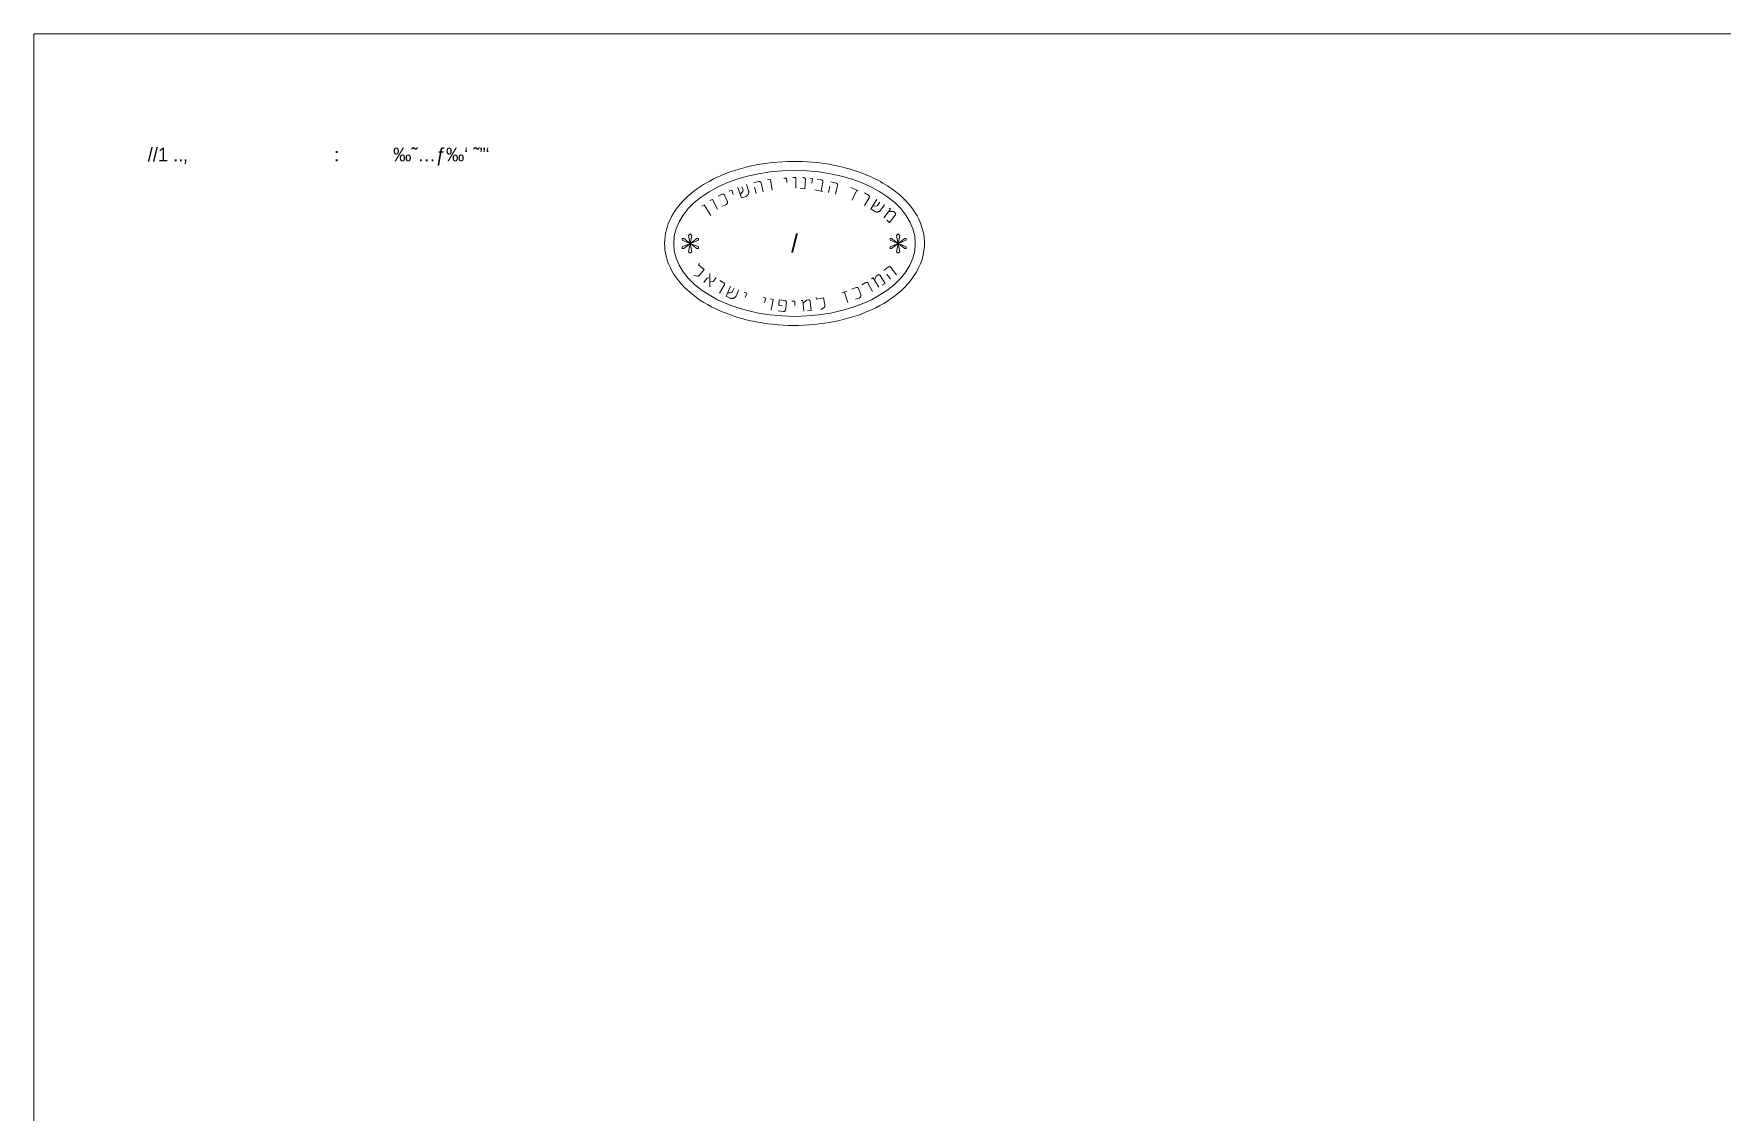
# Model space of a CAD drawing. Header units: metres. Extents: x 182014 to 183813, y 669929 to 671712.
# Drawn here: x 182014 to 182940, y 671120 to 671712 of the extents above; entities that cross this region are included whole.
import ezdxf
from ezdxf.enums import TextEntityAlignment as Align

# ---------------------------------------------------------------- set-up
doc = ezdxf.new("R2010")
doc.units = ezdxf.units.M
doc.layers.add('C1641', color=72, linetype='Continuous', lineweight=0)
doc.layers.add('C1642', color=255, linetype='Continuous', lineweight=0)
doc.styles.add('HEBTXT', font='HEBTXT')

# ---------------------------------------------------------------- blocks, each defined once
blk = doc.blocks.new('TAZAR_RISH-MAX')
blk.add_lwpolyline([(0, 0), (0, 600), (700, 600), (700, 0)], close=True)
blk = doc.blocks.new('C1642')
for p, q in [((156.3247066957106, -33.10702253958186), (156.3228356433877, -33.1076608703146)), ((156.7766448544904, -34.43172758415928), (156.3247066957106, -33.10702253958186)), ((157.8757431883847, -32.69512097901568), (157.8738194908521, -32.6955767099914)), ((159.0434275906781, -32.41849227675001), (157.8757431883847, -32.69512097901568)), ((159.0746624821756, -32.41312427867102), (159.0434275906781, -32.41849227675001)), ((159.1044294071161, -32.41013570910035), (159.0746624821756, -32.41312427867102)), ((159.136575760565, -32.40861510608654), (159.1044294071161, -32.41013570910035)), ((159.1672541474571, -32.40947393158108), (159.136575760565, -32.40861510608654)), ((159.1988439963006, -32.41418015214084), (159.1672541474571, -32.40947393158108)), ((159.230433845144, -32.41888637270063), (159.1988439963006, -32.41418015214084)), ((159.2590877608738, -32.42835145027706), (159.230433845144, -32.41888637270063)), ((159.2901211051118, -32.43928449441035), (159.2590877608738, -32.42835145027706)), ((159.3177627852604, -32.45305269802773), (159.2901211051118, -32.43928449441035)), ((159.345404465409, -32.4668209016451), (159.3177627852604, -32.45305269802773)), ((159.3701102124438, -32.48534796227916), (159.345404465409, -32.4668209016451)), ((159.3952716904543, -32.5057987204458), (159.3701102124438, -32.48534796227916)), ((159.4185094709322, -32.52670520958819), (159.3952716904543, -32.5057987204458)), ((159.4402792848532, -32.5499911272389), (159.4185094709322, -32.52670520958819)), ((159.4601254012416, -32.57373277586533), (159.4402792848532, -32.5499911272389)), ((159.4765798535406, -32.60030958397584), (159.4601254012416, -32.57373277586533)), ((159.4911106083069, -32.62734212306204), (159.4765798535406, -32.60030958397584)), ((159.5041733965163, -32.65675409065663), (159.4911106083069, -32.62734212306204)), ((159.5153124871932, -32.6866217892269), (159.5041733965163, -32.65675409065663)), ((159.5240721493617, -32.71502152124031), (159.5153124871932, -32.6866217892269)), ((159.9852718967964, -34.66180342424019), (159.5240721493617, -32.71502152124031)), ((160.9751077490066, -32.06415415348123), (161.5664919373315, -31.96885397243079)), ((161.5664919373315, -31.96885397243079), (161.9483217056326, -34.33829425172573)), ((164.5471919562507, -31.68161768598501), (165.1460188581902, -31.6666602723562)), ((165.1460188581902, -31.6666602723562), (165.1709972453063, -32.66668143533103)), ((165.1709972453063, -32.66668143533103), (165.1690209188972, -32.66673079973245)), ((166.5324117238439, -31.50493110782519), (167.131425398737, -31.50493110782519)), ((167.131425398737, -31.50493110782519), (167.131425398737, -33.90493969304028)), ((168.6975977184076, -31.55623363807302), (168.6950848602165, -31.55604051231216)), ((168.8961135155125, -31.57149057318108), (168.6975977184076, -31.55623363807302)), ((168.9311004044285, -31.57670719202435), (168.8961135155125, -31.57149057318108)), ((168.9660872933444, -31.58192381086759), (168.9311004044285, -31.57670719202435)), ((168.9981750725474, -31.59197302033239), (168.9660872933444, -31.58192381086759)), ((169.0298766002287, -31.60704794617961), (168.9981750725474, -31.59197302033239)), ((169.06157812791, -31.6221228720268), (169.0298766002287, -31.60704794617961)), ((169.0905736716392, -31.63951753030434), (169.06157812791, -31.6221228720268)), ((169.1191829638467, -31.66193790496427), (169.0905736716392, -31.63951753030434)), ((169.1118022435732, -33.99443856718062), (169.2649509719363, -32.00174202155887)), ((169.145279397863, -31.68416515386336), (169.1191829638467, -31.66193790496427)), ((169.1686698479273, -31.70871213519278), (169.145279397863, -31.68416515386336)), ((169.1916740464698, -31.73828483290458), (169.1686698479273, -31.70871213519278)), ((169.2096525286299, -31.76747127909466), (169.1916740464698, -31.73828483290458)), ((169.2251181525989, -31.79646459952392), (169.2096525286299, -31.76747127909466)), ((169.2401975250461, -31.83048363633553), (169.2251181525989, -31.79646459952392)), ((169.2504443068717, -31.86160356343424), (169.2401975250461, -31.83048363633553)), ((169.2577919789845, -31.89755608115451), (169.2504443068717, -31.86160356343424)), ((169.2628199186669, -31.9308026149227), (169.2577919789845, -31.89755608115451)), ((169.2651418743972, -31.96636888112122), (169.2628199186669, -31.9308026149227)), ((169.2649509719363, -32.00174202155887), (169.2651418743972, -31.96636888112122)), ((170.2043251546125, -31.69222203815799), (170.795525015952, -31.78865909877821)), ((170.6344783074576, -32.77594335566856), (170.6325271527996, -32.7756250815411)), ((170.795525015952, -31.78865909877821), (170.6344783074576, -32.77594335566856)), ((171.8065578774956, -31.8706216668711), (171.8040849224575, -31.87013561417005)), ((172.7883210276152, -32.06358458918963), (171.8065578774956, -31.8706216668711)), ((172.7163257522289, -34.49463411221275), (173.1017655441649, -32.53358076701165)), ((172.8224563454473, -32.07286228204249), (172.7883210276152, -32.06358458918963)), ((172.8541187082414, -32.08165392219426), (172.8224563454473, -32.07286228204249)), ((172.8872819206714, -32.09587752512327), (172.8541187082414, -32.08165392219426)), ((172.9170000726612, -32.11456098542742), (172.8872819206714, -32.09587752512327)), ((172.946718224651, -32.13324444573153), (172.9170000726612, -32.11456098542742)), ((172.9734773689017, -32.15391480837269), (172.946718224651, -32.13324444573153)), ((172.9992644077503, -32.17953108109), (172.9734773689017, -32.15391480837269)), ((173.0225784915608, -32.20466130110631), (172.9992644077503, -32.17953108109)), ((173.0429335676322, -32.2317784234596), (173.0225784915608, -32.20466130110631)), ((173.0598435832633, -32.26335540318801), (173.0429335676322, -32.2317784234596)), ((173.0767535988945, -32.29493238291642), (173.0598435832633, -32.26335540318801)), ((173.0887177044495, -32.32553725724276), (173.0767535988945, -32.29493238291642)), ((173.0972367495643, -32.36060198894416), (173.0887177044495, -32.32553725724276)), ((173.1062418473802, -32.3931937656075), (173.0972367495643, -32.36060198894416)), ((173.1017655441649, -32.53358076701165), (173.1085702819797, -32.49895939647848)), ((173.1093289297177, -32.42975934694491), (173.1062418473802, -32.3931937656075)), ((173.1085702819797, -32.49895939647848), (173.1104291097183, -32.46336592054319)), ((173.1104291097183, -32.46336592054319), (173.1093289297177, -32.42975934694491)), ((174.8466462397321, -32.49880726242001), (174.8447224253178, -32.49835202509891)), ((176.0144015892125, -32.7751363163329), (174.8466462397321, -32.49880726242001)), ((175.8503539930755, -35.20260495415767), (176.3110541620373, -33.25570476688556)), ((176.0447273825202, -32.78434392788495), (176.0144015892125, -32.7751363163329)), ((176.0726741240925, -32.79502011653017), (176.0447273825202, -32.78434392788495)), ((176.1020894427579, -32.80807535691079), (176.0726741240925, -32.79502011653017)), ((176.1291257096881, -32.82259917438464), (176.1020894427579, -32.80807535691079)), ((176.1552515019759, -32.84097062068706), (176.1291257096881, -32.82259917438464)), ((176.1813772942637, -32.85934206698951), (176.1552515019759, -32.84097062068706)), ((176.2027449830808, -32.88065066747833), (176.1813772942637, -32.85934206698951)), ((176.225581248991, -32.90433831970254), (176.2027449830808, -32.88065066747833)), ((176.2441146487515, -32.92903931169884), (176.225581248991, -32.90433831970254)), ((176.2626480485121, -32.95374030369515), (176.2441146487515, -32.92903931169884)), ((176.2764233448018, -32.98137844987787), (176.2626480485121, -32.95374030369515)), ((176.2897434037704, -33.01094041047483), (176.2764233448018, -32.98137844987787)), ((176.3011396483247, -33.04004713375073), (176.2897434037704, -33.01094041047483)), ((176.3101568411435, -33.0706224341198), (176.3011396483247, -33.04004713375073)), ((176.3172502195481, -33.10074249716776), (176.3101568411435, -33.0706224341198)), ((176.3110541620373, -33.25570476688556), (176.3159589074396, -33.22639231334993)), ((176.3159589074396, -33.22639231334993), (176.3193950757487, -33.1947008080789)), ((176.320040731803, -33.13187589998783), (176.3172502195481, -33.10074249716776)), ((176.3193950757487, -33.1947008080789), (176.3209074296436, -33.16255406548675)), ((176.3209074296436, -33.16255406548675), (176.320040731803, -33.13187589998783)), ((148.3213747190067, -36.61354446241837), (148.8507232782341, -36.33317419731762)), ((148.8507232782341, -36.33317419731762), (149.9740549674497, -38.45406248412348)), ((150.1006463054648, -35.63024279391551), (150.0988394887621, -35.63104511325487)), ((151.0130887402904, -35.22507152753719), (150.1006463054648, -35.63024279391551)), ((151.0428001268717, -35.21404123481002), (151.0130887402904, -35.22507152753719)), ((151.0715070160899, -35.20562007812481), (151.0428001268717, -35.21404123481002)), ((151.10282304135, -35.19820341880286), (151.0715070160899, -35.20562007812481)), ((151.1331345692467, -35.19339589552293), (151.10282304135, -35.19820341880286)), ((151.1650507358223, -35.19220200564823), (151.1331345692467, -35.19339589552293)), ((151.1969669023979, -35.19100811577355), (151.1650507358223, -35.19220200564823)), ((151.2268740742469, -35.19503249798282), (151.1969669023979, -35.19100811577355)), ((151.2593903821379, -35.20006137755536), (151.2268740742469, -35.19503249798282)), ((151.289095375963, -35.20850171250925), (151.2593903821379, -35.20006137755536)), ((151.3188003697882, -35.21694204746315), (151.289095375963, -35.20850171250925)), ((151.3483031855894, -35.22979833516166), (151.3188003697882, -35.21694204746315)), ((151.3749946873247, -35.24606607824152), (151.3483031855894, -35.22979833516166)), ((151.4016861890601, -35.26233382132138), (151.3749946873247, -35.24606607824152)), ((151.4273731934322, -35.28121070044322), (151.4016861890601, -35.26233382132138)), ((151.4512533811016, -35.30088989890444), (151.4273731934322, -35.28121070044322)), ((151.4723222547052, -35.323980552747), (151.4512533811016, -35.30088989890444)), ((151.4915843116061, -35.3478735259289), (151.4723222547052, -35.323980552747)), ((151.5116486878464, -35.37357331581347), (151.4915843116061, -35.3478735259289)), ((151.5262926139789, -35.4016800637161), (151.5116486878464, -35.37357331581347)), ((151.540134220772, -35.42797999491611), (151.5262926139789, -35.4016800637161)), ((152.1089786323803, -36.70901303707721), (151.540134220772, -35.42797999491611)), ((152.1224158831256, -36.74414487376647), (152.1089786323803, -36.70901303707721)), ((152.1348486365077, -36.78188584649767), (152.1224158831256, -36.74414487376647)), ((152.145474573187, -36.82042913856827), (152.1348486365077, -36.78188584649767)), ((152.1534913738244, -36.8579679332756), (152.145474573187, -36.82042913856827)), ((152.1516206295595, -37.05347652942574), (152.1560493678165, -37.01473745208747)), ((152.1578945410566, -36.89711136666165), (152.1534913738244, -36.8579679332756)), ((152.1560493678165, -37.01473745208747), (152.1604781060736, -36.97599837474924)), ((152.1604908915861, -36.93705711938706), (152.1578945410566, -36.89711136666165)), ((152.1604781060736, -36.97599837474924), (152.1604908915861, -36.93705711938706)), ((152.5267997175727, -34.51349014722274), (153.0874870853938, -34.30266543739321)), ((153.0874870853938, -34.30266543739321), (153.4395573928979, -35.2389948371209)), ((153.4395573928979, -35.2389948371209), (153.4377069395388, -35.23969062824246)), ((154.4349438496327, -33.75173657964911), (155.2098773591788, -36.02319409958837)), ((154.9513534124192, -35.26541790883434), (155.4218943255989, -34.78947479606389)), ((155.2098773591788, -36.02319409958837), (156.1547587822179, -35.70083707955473)), ((155.316956471576, -33.55735809545054), (155.3150854192532, -33.55799642618328)), ((155.574842087603, -34.31326323388173), (155.316956471576, -33.55735809545054)), ((155.4218943255989, -34.78947479606389), (155.5463992061999, -34.53602710744937)), ((155.5463992061999, -34.53602710744937), (155.574842087603, -34.31326323388173)), ((156.1547587822179, -35.70083707955473), (156.2008967595563, -35.68300775891339)), ((156.2008967595563, -35.68300775891339), (156.2482674584849, -35.66266905521645)), ((156.2482674584849, -35.66266905521645), (156.293128774358, -35.64109762992941)), ((156.293128774358, -35.64109762992941), (156.3392228118211, -35.61701682158679)), ((156.3392228118211, -35.61701682158679), (156.3821691354958, -35.5898322393312)), ((156.3821691354958, -35.5898322393312), (156.422606076115, -35.56141493548549)), ((156.422606076115, -35.56141493548549), (156.4624046860016, -35.53112657931693)), ((156.4624046860016, -35.53112657931693), (156.5009266344225, -35.49709611850268)), ((156.5009266344225, -35.49709611850268), (156.5369391997879, -35.46183293609831)), ((156.5369391997879, -35.46183293609831), (156.5729517651534, -35.42656975369395)), ((156.5729517651534, -35.42656975369395), (156.6058166167304, -35.38820279737664)), ((156.6058166167304, -35.38820279737664), (156.637404806842, -35.34609373641361)), ((156.637404806842, -35.34609373641361), (156.6652508923079, -35.30526133691608)), ((156.6652508923079, -35.30526133691608), (156.692458647041, -35.26255788509567)), ((156.692458647041, -35.26255788509567), (156.7171570187186, -35.2186217116852)), ((156.7171570187186, -35.2186217116852), (156.7393460073406, -35.17345281668459)), ((156.7393460073406, -35.17345281668459), (156.759025612907, -35.12705120009387)), ((156.759025612907, -35.12705120009387), (156.7780668877406, -35.0787785311803)), ((156.7932414535417, -34.48037494455338), (156.7766448544904, -34.43172758415928)), ((156.7780668877406, -35.0787785311803), (156.7927277271958, -35.02991147140936)), ((156.7927277271958, -35.02991147140936), (156.8055175143282, -34.98168274237116)), ((156.8054576172144, -34.52842791409009), (156.7932414535417, -34.48037494455338)), ((156.8145700069743, -34.57962859741513), (156.8054576172144, -34.52842791409009)), ((156.8055175143282, -34.98168274237116), (156.8157979184049, -34.93222129174287)), ((156.8230440660014, -34.62895822841732), (156.8145700069743, -34.57962859741513)), ((156.8157979184049, -34.93222129174287), (156.8235689394261, -34.88152711952445)), ((156.8277760203828, -34.67956452088499), (156.8230440660014, -34.62895822841732)), ((156.8235689394261, -34.88152711952445), (156.8275978558016, -34.8321096087715)), ((156.8275978558016, -34.8321096087715), (156.8309884414443, -34.78082104569571)), ((156.8306369224414, -34.73080914408541), (156.8277760203828, -34.67956452088499)), ((156.8309884414443, -34.78082104569571), (156.8306369224414, -34.73080914408541)), ((158.106343062102, -33.66851193051563), (158.1044193645695, -33.66896766149135)), ((158.429000592916, -35.03048978360252), (158.106343062102, -33.66851193051563)), ((161.9483217056326, -34.33829425172573), (161.9463699426348, -34.33860877377541)), ((167.131425398737, -33.90493969304028), (167.1294484559155, -33.90493969304028)), ((168.1141975416667, -33.91776764011861), (169.1118022435732, -33.99443856718062)), ((171.343835706092, -34.22487486312764), (173.1095256032844, -34.57191649168037)), ((173.1095256032844, -34.57191649168037), (173.1070526482463, -34.57143043897932)), ((174.2939881319063, -34.83431796138085), (174.6162961552511, -33.47225735605608)), ((174.6162961552511, -33.47225735605608), (174.6143723408369, -33.47180211873498)), ((179.2302666280484, -33.72759268525342), (180.8714881505163, -34.4654887613943)), ((180.5060060467734, -34.30116736628731), (179.5221446119189, -36.4894627295778)), ((180.8714881505163, -34.4654887613943), (180.869189520933, -34.46445529350056)), ((182.221535695681, -37.69502589581629), (183.23264535063, -35.96866491081033)), ((182.2284031904526, -34.91769707976279), (182.2266973001512, -34.91669795955038)), ((183.0898777926541, -35.42225278702484), (182.2284031904526, -34.91769707976279)), ((183.116172917264, -35.43994460072464), (183.0898777926541, -35.42225278702484)), ((183.1414689216614, -35.45934230472582), (183.116172917264, -35.43994460072464)), ((183.1640599155451, -35.479446778816), (183.1414689216614, -35.45934230472582)), ((183.1873576795177, -35.50225626341995), (183.1640599155451, -35.479446778816)), ((183.2052454224627, -35.52647928820187), (183.1873576795177, -35.50225626341995)), ((183.2248390557092, -35.55170143319625), (183.2052454224627, -35.52647928820187)), ((183.2407285582294, -35.57933623858094), (183.2248390557092, -35.55170143319625)), ((183.23264535063, -35.96866491081033), (183.247632153816, -35.94307655628948)), ((183.2539130502359, -35.60767781405464), (183.2407285582294, -35.57933623858094)), ((183.247632153816, -35.94307655628948), (183.2602062966116, -35.91378407104244)), ((183.2643925317285, -35.63672615961733), (183.2539130502359, -35.60767781405464)), ((183.2602062966116, -35.91378407104244), (183.2710745491058, -35.883492465583)), ((183.2748720132212, -35.66577450518002), (183.2643925317285, -35.63672615961733)), ((183.2710745491058, -35.883492465583), (183.2775319007849, -35.85290851000018)), ((183.2816473639877, -35.69723551113314), (183.2748720132212, -35.66577450518002)), ((183.2775319007849, -35.85290851000018), (183.283989252464, -35.82232455441735)), ((183.2857177042404, -35.72940328717517), (183.2816473639877, -35.69723551113314)), ((183.283989252464, -35.82232455441735), (183.2860357033278, -35.79144824871108)), ((183.2863762638903, -35.75957282279244), (183.2857177042404, -35.72940328717517)), ((183.2860357033278, -35.79144824871108), (183.2863762638903, -35.75957282279244)), ((184.9161174240496, -36.39220622559136), (183.5856477053091, -38.38967751114734)), ((185.1644602919371, -37.63840283781226), (185.6072195723088, -36.97367598495836)), ((185.6072195723088, -36.97367598495836), (185.6055742088116, -36.97258004614555)), ((146.5296066737294, -37.82880945240902), (147.0361700082738, -37.5081027612245)), ((147.0361700082738, -37.5081027612245), (148.5339288944597, -39.87384615412842)), ((148.5339288944597, -39.87384615412842), (148.5335726614537, -39.87407168626005)), ((149.9740549674497, -38.45406248412348), (149.9723079425017, -38.45498779852976)), ((151.0746619834515, -37.82371827090224), (151.804615931312, -37.49958125779958)), ((151.804615931312, -37.49958125779958), (151.8399499460251, -37.48172805430968)), ((151.8399499460251, -37.48172805430968), (151.8726748246962, -37.46287035345654)), ((151.8726748246962, -37.46287035345654), (151.9064042007307, -37.44140351656143)), ((151.9064042007307, -37.44140351656143), (151.9375244407231, -37.41893218230302)), ((151.9375244407231, -37.41893218230302), (151.9670400420368, -37.39284721463938)), ((151.9670400420368, -37.39284721463938), (151.9957533240111, -37.36495543027308)), ((151.9957533240111, -37.36495543027308), (152.0218574699435, -37.33605914854356)), ((152.0218574699435, -37.33605914854356), (152.0445501604945, -37.30435155274814)), ((152.0445501604945, -37.30435155274814), (152.0672428510455, -37.27264395695272)), ((152.0672428510455, -37.27264395695272), (152.0865240862151, -37.23812504709142)), ((152.0865240862151, -37.23812504709142), (152.1058053213847, -37.20360613723012)), ((152.1058053213847, -37.20360613723012), (152.1198682844704, -37.16707823264225)), ((152.1198682844704, -37.16707823264225), (152.1339312475561, -37.13055032805444)), ((152.1339312475561, -37.13055032805444), (152.1427759385577, -37.09201342874009)), ((152.1427759385577, -37.09201342874009), (152.1516206295595, -37.05347652942574)), ((183.5856477053091, -38.38967751114734), (184.4165562713764, -38.94312661161189)), ((184.0295029244935, -37.72330529479629), (184.6935348248669, -37.8069248670034)), ((184.4165562713764, -38.94312661161189), (184.4587862976183, -38.96887971843472)), ((184.4587862976183, -38.96887971843472), (184.5037576261701, -38.99408340057324)), ((184.5037576261701, -38.99408340057324), (184.5481795300376, -39.01654578040179)), ((184.5481795300376, -39.01654578040179), (184.595342736215, -39.03845873554594)), ((184.595342736215, -39.03845873554594), (184.6430524565209, -39.055985024883)), ((184.6430524565209, -39.055985024883), (184.6902127521425, -39.07077001191007)), ((184.6902127521425, -39.07077001191007), (184.7384689865768, -39.08390963544002)), ((184.6935348248669, -37.8069248670034), (184.9704063581732, -37.75143297388283)), ((184.7384689865768, -39.08390963544002), (184.7889170986367, -39.09375853197562)), ((184.7889170986367, -39.09375853197562), (184.8388157860123, -39.10086612620123)), ((184.8388157860123, -39.10086612620123), (184.8887144733879, -39.10797372042689)), ((184.8887144733879, -39.10797372042689), (184.9391596748918, -39.11069464884537)), ((184.9391596748918, -39.11069464884537), (184.9917967540215, -39.11012485026955)), ((184.9704063581732, -37.75143297388283), (185.1644602919371, -37.63840283781226)), ((184.9917967540215, -39.11012485026955), (185.0411431061567, -39.10736317406813)), ((185.0411431061567, -39.10736317406813), (185.0915853971048, -39.10295613436953)), ((185.0915853971048, -39.10295613436953), (185.1414782633685, -39.09580779236098)), ((185.1414782633685, -39.09580779236098), (185.1908217049479, -39.08591814804248)), ((185.1908217049479, -39.08591814804248), (185.2396157218429, -39.073287201414)), ((185.2396157218429, -39.073287201414), (185.2895056775507, -39.05901089128837)), ((185.2895056775507, -39.05901089128837), (185.3372008450769, -39.04089734003994)), ((185.3372008450769, -39.04089734003994), (185.3832506491061, -39.02168784997874)), ((185.3832506491061, -39.02168784997874), (185.4287510284508, -38.99973705760755)), ((185.4287510284508, -38.99973705760755), (185.4737019831111, -38.9750449629264)), ((185.4737019831111, -38.9750449629264), (185.5153622107772, -38.94816099061967)), ((185.5153622107772, -38.94816099061967), (185.5581183772561, -38.91963165481579)), ((185.5581183772561, -38.91963165481579), (185.5975838167406, -38.88891044138629)), ((185.5975838167406, -38.88891044138629), (185.6364998315408, -38.8554479256468)), ((185.6364998315408, -38.8554479256468), (185.6737704828438, -38.82088947109451)), ((185.6737704828438, -38.82088947109451), (185.7077504071525, -38.78413913891669)), ((185.7077504071525, -38.78413913891669), (185.7428262702739, -38.7457434432416)), ((185.7428262702739, -38.7457434432416), (185.7735154675883, -38.70680123343816)), ((185.7735154675883, -38.70680123343816), (185.8020098767211, -38.6640217825119)), ((185.8020098767211, -38.6640217825119), (186.5779345561843, -37.49910442652045)), ((186.472196957839, -40.39756103749693), (186.4706428100828, -40.39633918330306)), ((187.9555279491879, -38.5108256614545), (186.472196957839, -40.39756103749693)), ((186.5779345561843, -37.49910442652045), (186.5762891926871, -37.49800848770764)), ((187.5840842742537, -38.98328657934323), (187.5825301264975, -38.98206472514936)), ((188.5834036426979, -39.00445475577489), (187.5840842742537, -38.98328657934323)), ((187.6415901024329, -38.26401111429429), (187.9555279491879, -38.5108256614545)), ((187.7279483448589, -41.3848192261377), (188.9644647890476, -39.81202169685029)), ((188.8973414894528, -39.25126930293506), (188.5834036426979, -39.00445475577489)), ((188.9209859993584, -39.27237311779312), (188.8973414894528, -39.25126930293506)), ((188.9434086550701, -39.29503108040734), (188.9209859993584, -39.27237311779312)), ((188.9630553088317, -39.31802133658389), (188.9434086550701, -39.29503108040734)), ((188.9830342561556, -39.34378759471053), (188.9630553088317, -39.31802133658389)), ((188.9644647890476, -39.81202169685029), (188.9827926019556, -39.78870948050709)), ((188.9827926019556, -39.78870948050709), (188.999233973545, -39.76139940801998)), ((188.9990153473357, -39.37144029415577), (188.9830342561556, -39.34378759471053)), ((189.0134422907595, -39.39787113940712), (188.9990153473357, -39.37144029415577)), ((188.999233973545, -39.76139940801998), (189.0141211973781, -39.73286748133894)), ((189.0254255257956, -39.42741028017091), (189.0134422907595, -39.39787113940712)), ((189.0141211973781, -39.73286748133894), (189.0262324192612, -39.70466784822032)), ((189.0346327588815, -39.45728171449699), (189.0254255257956, -39.42741028017091)), ((189.0262324192612, -39.70466784822032), (189.0352353456319, -39.67402450671396)), ((189.0426181377737, -39.48870729657934), (189.0346327588815, -39.45728171449699)), ((189.0352353456319, -39.67402450671396), (189.0414622700525, -39.64371345876996)), ((189.0414622700525, -39.64371345876996), (189.047689194473, -39.61340241082592)), ((189.0474952211534, -39.51768917027398), (189.0426181377737, -39.48870729657934)), ((189.0499285961454, -39.54977933948102), (189.0474952211534, -39.51768917027398)), ((189.047689194473, -39.61340241082592), (189.0495859691873, -39.58220180225037)), ((189.0495859691873, -39.58220180225037), (189.0499285961454, -39.54977933948102)), ((143.997008677592, -43.88148184209547), (143.6404852250461, -44.24051602318029)), ((143.6404852250461, -44.24051602318029), (144.3560428586765, -47.81077200571598)), ((144.3560428586765, -44.24051602318029), (143.6404852250461, -47.81077200571598)), ((143.997008677592, -43.88148184209547), (144.3560428586765, -44.24051602318029)), ((187.1000726513489, -40.89119013181731), (187.7279483448589, -41.3848192261377)), ((189.6049602430271, -43.88148184209547), (189.2459260619425, -44.24051602318029)), ((189.9614836955732, -44.24051602318029), (189.2459260619425, -47.81077200571598)), ((189.2459260619425, -44.24051602318029), (189.9614836955732, -47.81077200571598)), ((189.6049602430271, -43.88148184209547), (189.9614836955732, -44.24051602318029)), ((142.214391414863, -45.31008638081754), (145.7821366688597, -46.73869091953962)), ((145.7821366688597, -45.31008638081754), (142.214391414863, -46.73869091953962)), ((142.5709148674091, -44.95356292827178), (145.4256132163141, -47.09772510062446)), ((145.4256132163141, -44.95356292827178), (142.5709148674091, -47.09772510062446)), ((143.6404852250461, -47.81077200571598), (143.997008677592, -48.16729545826173)), ((144.3560428586765, -47.81077200571598), (143.997008677592, -48.16729545826173)), ((145.7821366688597, -44.95356292827178), (145.4256132163141, -44.95356292827178)), ((145.4256132163141, -47.09772510062446), (145.7821366688597, -47.09772510062446)), ((145.7821366688597, -47.09772510062446), (145.7796259403208, -47.09772510062446)), ((145.7821366688597, -47.09772510062446), (145.7796259403208, -47.09772510062446)), ((145.7821366688597, -47.09772510062446), (145.7796259403208, -47.09772510062446)), ((145.7821366688597, -44.95356292827178), (145.7821366688597, -45.31008638081754)), ((145.7821366688597, -46.73869091953962), (145.7821366688597, -47.09772510062446)), ((187.8198322517596, -44.95356292827178), (188.1763557043052, -44.95356292827178)), ((187.8198322517596, -44.95356292827178), (187.8198322517596, -45.31008638081754)), ((191.3875775057561, -45.31008638081754), (187.8198322517596, -46.73869091953962)), ((187.8198322517596, -45.31008638081754), (191.3875775057561, -46.73869091953962)), ((187.8198322517596, -46.73869091953962), (187.8198322517596, -47.09772510062446)), ((188.1763557043052, -47.09772510062446), (187.8198322517596, -47.09772510062446)), ((187.8198322517596, -47.09772510062446), (187.8223429802985, -47.09772510062446)), ((187.8198322517596, -47.09772510062446), (187.8223429802985, -47.09772510062446)), ((187.8198322517596, -47.09772510062446), (187.8223429802985, -47.09772510062446)), ((191.0310540532102, -44.95356292827178), (188.1763557043052, -47.09772510062446)), ((188.1763557043052, -44.95356292827178), (191.0310540532102, -47.09772510062446)), ((189.2459260619425, -47.81077200571598), (189.6049602430271, -48.16729545826173)), ((189.9614836955732, -47.81077200571598), (189.6049602430271, -48.16729545826173)), ((191.3875775057561, -44.95356292827178), (191.0310540532102, -44.95356292827178)), ((191.0310540532102, -47.09772510062446), (191.3875775057561, -47.09772510062446)), ((143.997008677592, -48.16729545826173), (143.9944979490528, -48.16729545826173)), ((143.997008677592, -48.16729545826173), (143.9944979490528, -48.16729545826173)), ((143.997008677592, -48.16729545826173), (143.9944979490528, -48.16729545826173)), ((145.7968270669189, -50.71282407290755), (146.0485152221414, -50.40277977794999)), ((147.0370042467492, -51.71957669379771), (145.7968270669189, -50.71282407290755)), ((146.0290056448926, -52.96128874637531), (147.0370042467492, -51.71957669379771)), ((146.0485152221414, -50.40277977794999), (146.0469803493941, -50.40153379698353)), ((187.4370478831348, -51.19999980876906), (186.4871884557591, -51.93333286441447)), ((187.4632934908673, -51.1822346201975), (187.4370478831348, -51.19999980876906)), ((187.4891823829957, -51.16724240112019), (187.4632934908673, -51.1822346201975)), ((187.5178442446183, -51.15260689764704), (187.4891823829957, -51.16724240112019)), ((187.5461493906368, -51.14074436366814), (187.5178442446183, -51.15260689764704)), ((187.5768707905454, -51.13201151478771), (187.5461493906368, -51.14074436366814)), ((187.6075921904539, -51.1232786659073), (187.5768707905454, -51.13201151478771)), ((187.6376001591542, -51.12009175601539), (187.6075921904539, -51.1232786659073)), ((187.6703810973487, -51.11726156172762), (187.6376001591542, -51.12009175601539)), ((187.7012404773898, -51.11841246387921), (187.6703810973487, -51.11726156172762)), ((187.7320998574309, -51.1195633660308), (187.7012404773898, -51.11841246387921)), ((187.7622458062638, -51.12626020717092), (187.7320998574309, -51.1195633660308)), ((187.7935998820416, -51.13452189086026), (187.7622458062638, -51.12626020717092)), ((187.8233891152702, -51.14399170149466), (187.7935998820416, -51.13452189086026)), ((187.8528216328947, -51.15623448162331), (187.8233891152702, -51.14399170149466)), ((187.8806893079699, -51.16968538869703), (187.8528216328947, -51.15623448162331)), ((187.9066354248917, -51.18711739221005), (187.8806893079699, -51.16968538869703)), ((187.9310166992643, -51.20575752266811), (187.9066354248917, -51.18711739221005)), ((187.9550412580328, -51.22717062262048), (187.9310166992643, -51.20575752266811)), ((187.9775009742521, -51.24979184951786), (187.9550412580328, -51.22717062262048)), ((187.997187720977, -51.27205636081109), (187.9775009742521, -51.24979184951786)), ((189.2198121893677, -52.85567702062016), (187.997187720977, -51.27205636081109)), ((189.6049602430271, -48.16729545826173), (189.6074709715665, -48.16729545826173)), ((189.6049602430271, -48.16729545826173), (189.6074709715665, -48.16729545826173)), ((189.6049602430271, -48.16729545826173), (189.6074709715665, -48.16729545826173)), ((144.7527393174575, -52.98706206554657), (145.6245160625952, -53.18039408103406)), ((145.6245160625952, -53.18039408103406), (145.6646939955543, -53.17481472335462)), ((145.6646939955543, -53.17481472335462), (145.7033370557662, -53.16798938470873)), ((145.7033370557662, -53.16798938470873), (145.7401563514498, -53.15713721138262)), ((145.7401563514498, -53.15713721138262), (145.7782216280999, -53.14475016530918)), ((145.7782216280999, -53.14475016530918), (145.8144631402218, -53.12833628455556)), ((145.8144631402218, -53.12833628455556), (145.8491697795963, -53.11067642283548)), ((145.8491697795963, -53.11067642283548), (145.8823415462236, -53.09177058014898)), ((145.8823415462236, -53.09177058014898), (145.91522442107, -53.07008388374867)), ((145.91522442107, -53.07008388374867), (145.9462835313882, -53.04437035266817)), ((145.9462835313882, -53.04437035266817), (145.97609666074, -53.02019169433498)), ((145.97609666074, -53.02019169433498), (146.0040860255636, -52.9919862013216)), ((146.0040860255636, -52.9919862013216), (146.0290056448926, -52.96128874637531)), ((146.9803367500304, -54.60081284351667), (146.9787012114406, -54.59970229570566)), ((147.542273942397, -53.77323031708465), (146.9803367500304, -54.60081284351667)), ((147.560042707373, -53.74706169964806), (147.542273942397, -53.77323031708465)), ((147.5799720017176, -53.72474971642325), (147.560042707373, -53.74706169964806)), ((147.6026473824629, -53.70191274241966), (147.5799720017176, -53.72474971642325)), ((147.6274832925769, -53.68293240262786), (147.6026473824629, -53.70191274241966)), ((147.6523192026908, -53.6639520628361), (147.6274832925769, -53.68293240262786)), ((147.6804261899844, -53.64719281866628), (147.6523192026908, -53.6639520628361)), ((147.7079476202457, -53.63481519948708), (147.6804261899844, -53.64719281866628)), ((147.736579598318, -53.62080204171806), (147.7079476202457, -53.63481519948708)), ((147.7662615579479, -53.61228105675065), (147.736579598318, -53.62080204171806)), ((147.7975790561675, -53.60487061959422), (147.7662615579479, -53.61228105675065)), ((148.0749337826471, -53.55184655093692), (147.7975790561675, -53.60487061959422)), ((148.301851930578, -55.49813547480557), (148.3002163919882, -55.49702492699456)), ((148.3285417925858, -52.61526899551573), (148.301851930578, -55.49813547480557)), ((148.3902705429482, -54.4493925904733), (148.9449799959073, -54.34334445315864)), ((148.9449799959073, -54.34334445315864), (148.976297494127, -54.33593401600221)), ((148.976297494127, -54.33593401600221), (149.0059794537569, -54.32741303103479)), ((149.0059794537569, -54.32741303103479), (149.0351364226079, -54.31614595966654)), ((149.0351364226079, -54.31614595966654), (149.0621328620905, -54.30102225408657)), ((149.0621328620905, -54.30102225408657), (149.090239849384, -54.28426300991678)), ((149.090239849384, -54.28426300991678), (149.115075759498, -54.26528267012499)), ((149.115075759498, -54.26528267012499), (149.1399116696119, -54.24630233033319)), ((149.1399116696119, -54.24630233033319), (149.1625870503573, -54.2234653563296)), ((149.1625870503573, -54.2234653563296), (149.1825163447019, -54.20115337310479)), ((149.1825163447019, -54.20115337310479), (149.2002851096779, -54.17498475566821)), ((149.2002851096779, -54.17498475566821), (149.6500569731333, -53.51259162680464)), ((149.6500569731333, -53.51259162680464), (149.6484214345435, -53.51148107899363)), ((150.4384108554875, -56.88081872705874), (151.470777507157, -55.16708476830016)), ((150.4795997945038, -54.10378686079068), (150.477906381501, -54.1027667356408)), ((151.3347733608803, -54.61895006147555), (150.4795997945038, -54.10378686079068)), ((151.360847843774, -54.63696547687622), (151.3347733608803, -54.61895006147555)), ((151.3859022015179, -54.65667430527961), (151.360847843774, -54.63696547687622)), ((151.4082430211092, -54.67705642153586), (151.3859022015179, -54.65667430527961)), ((151.4312571285533, -54.70015207594469), (151.4082430211092, -54.67705642153586)), ((151.4488441596922, -54.72459430605923), (151.4312571285533, -54.70015207594469)), ((151.4681246038339, -54.75005666132369), (151.4488441596922, -54.72459430605923)), ((151.4836713846731, -54.77788571744367), (151.4681246038339, -54.75005666132369)), ((151.470777507157, -55.16708476830016), (151.486079384405, -55.14168357325926)), ((151.4965046273597, -54.80638806141652), (151.4836713846731, -54.77788571744367)), ((151.486079384405, -55.14168357325926), (151.4990145607975, -55.1125487149159)), ((151.5066243318937, -54.83556369324223), (151.4965046273597, -54.80638806141652)), ((151.4990145607975, -55.1125487149159), (151.5102563241873, -55.08239373142266)), ((151.5167440364277, -54.86473932506794), (151.5066243318937, -54.83556369324223)), ((151.5102563241873, -55.08239373142266), (151.5170911364217, -55.05189191063243)), ((151.5231300776593, -54.89628165774927), (151.5167440364277, -54.86473932506794)), ((151.5170911364217, -55.05189191063243), (151.5239259486562, -55.0213900898422)), ((151.5268025807382, -54.92849727828338), (151.5231300776593, -54.89628165774927)), ((151.5239259486562, -55.0213900898422), (151.5263538097353, -54.99054143175492)), ((151.5263538097353, -54.99054143175492), (151.5270882578116, -54.9586726485178)), ((151.5270882578116, -54.9586726485178), (151.5268025807382, -54.92849727828338)), ((152.8495096692415, -55.38447037770405), (151.849035286825, -57.56600475039556)), ((181.6021880972267, -55.05536310136373), (181.6004370868453, -55.05628085163667)), ((182.486448339828, -54.59189921353238), (181.6021880972267, -55.05536310136373)), ((182.5153822562031, -54.57896621954685), (182.486448339828, -54.59189921353238)), ((182.5452339228512, -54.5677842359427), (182.5153822562031, -54.57896621954685)), ((182.5742523293909, -54.55927101299283), (182.5452339228512, -54.5677842359427)), ((182.6059394965848, -54.55159105015145), (182.5742523293909, -54.55927101299283)), ((182.6359601435618, -54.54924860861873), (182.6059394965848, -54.55159105015145)), ((182.6677318009203, -54.54598841681307), (182.6359601435618, -54.54924860861873)), ((182.6995879484432, -54.54714799604312), (182.6677318009203, -54.54598841681307)), ((182.7306108358576, -54.55097633592747), (182.6995879484432, -54.54714799604312)), ((182.7608004631637, -54.55747343646615), (182.7306108358576, -54.55097633592747)), ((182.7909900904696, -54.56397053700484), (182.7608004631637, -54.55747343646615)), ((182.8212642079402, -54.57488740857924), (182.7909900904696, -54.56397053700484)), ((182.8507050653022, -54.58847304080796), (182.8212642079402, -54.57488740857924)), ((182.8766439019014, -54.60389417358256), (182.8507050653022, -54.58847304080796)), ((182.9035004887736, -54.62106631673853), (182.8766439019014, -54.60389417358256)), ((182.9286060652644, -54.63915621016741), (182.9035004887736, -54.62106631673853)), ((182.9511273712653, -54.66083261452361), (182.9286060652644, -54.63915621016741)), ((182.9736486772663, -54.68250901887976), (182.9511273712653, -54.66083261452361)), ((182.9935857127774, -54.7077719341632), (182.9736486772663, -54.68250901887976)), ((183.0117717379071, -54.73395259971954), (182.9935857127774, -54.7077719341632)), ((183.0255379920011, -54.76021775544038), (183.0117717379071, -54.73395259971954)), ((183.9543012682097, -56.5322402614058), (183.0255379920011, -54.76021775544038)), ((183.7808153647071, -53.78809845818224), (184.1195412223031, -53.57658206233798)), ((184.1195412223031, -53.57658206233798), (185.3907338191096, -55.61229092927607)), ((184.43786292694, -54.0863477094131), (184.4361860662588, -54.08739482028362)), ((184.796992937495, -53.15354927064948), (184.43786292694, -54.0863477094131)), ((185.1357187950909, -52.94203287480525), (184.796992937495, -53.15354927064948)), ((185.1635956768602, -52.92695596155814), (185.1357187950909, -52.94203287480525)), ((185.1925196694999, -52.91355590899222), (185.1635956768602, -52.92695596155814)), ((185.2208139123289, -52.90287982797798), (185.1925196694999, -52.91355590899222)), ((185.2518321267097, -52.8928334967744), (185.2208139123289, -52.90287982797798)), ((185.2832677021503, -52.88718799780364), (185.2518321267097, -52.8928334967744)), ((185.3130264169098, -52.88258960970347), (185.2832677021503, -52.88718799780364)), ((185.3448793534102, -52.88134494296557), (185.3130264169098, -52.88258960970347)), ((185.3761025401, -52.88282424777938), (185.3448793534102, -52.88134494296557)), ((185.4083728376604, -52.88598041327435), (185.3761025401, -52.88282424777938)), ((185.4372894138584, -52.89123080051033), (185.4083728376604, -52.88598041327435)), ((185.4683002117975, -52.8998349091087), (185.4372894138584, -52.89123080051033)), ((185.4986812599258, -52.91116298925873), (185.4683002117975, -52.8998349091087)), ((185.5273854473731, -52.92353818027927), (185.4986812599258, -52.91116298925873)), ((185.5537830243285, -52.93968445372198), (185.5273854473731, -52.92353818027927)), ((185.5801806012839, -52.95583072716473), (185.5537830243285, -52.93968445372198)), ((185.6059484284286, -52.97470097215918), (185.5801806012839, -52.95583072716473)), ((185.628362534211, -52.99566543889462), (185.6059484284286, -52.97470097215918)), ((185.6501468901828, -53.01935387718176), (185.628362534211, -52.99566543889462)), ((185.6702543854734, -53.04408942633943), (185.6501468901828, -53.01935387718176)), ((185.6859610485311, -53.06924233655695), (185.6702543854734, -53.04408942633943)), ((186.7456372494934, -54.76622534589907), (185.6859610485311, -53.06924233655695)), ((186.0681855343015, -55.18925813758757), (186.7456372494934, -54.76622534589907)), ((186.4871884557591, -51.93333286441447), (186.48562361321, -51.93454099135949)), ((187.0985006899545, -52.72514319431902), (187.0969358474053, -52.72635132126404)), ((187.9538545670499, -53.83305171916569), (187.0985006899545, -52.72514319431902)), ((151.849035286825, -57.56600475039556), (152.7565104583318, -57.9821823147451)), ((152.1828014522935, -56.83822763265251), (152.851727767508, -56.81659011007903)), ((152.7565104583318, -57.9821823147451), (152.8022590857615, -58.0009881839277)), ((152.8022590857615, -58.0009881839277), (152.8506288077177, -58.01882118656152)), ((152.8506288077177, -58.01882118656152), (152.8980256631251, -58.03403309466889)), ((152.851727767508, -56.81659011007903), (153.1164583146792, -56.71833058864756)), ((152.8980256631251, -58.03403309466889), (152.9480436130588, -58.04827213622742)), ((152.9480436130588, -58.04827213622742), (152.9979128104326, -58.05809310272187)), ((152.9979128104326, -58.05809310272187), (153.0468091412576, -58.06529297468986)), ((153.0468091412576, -58.06529297468986), (153.0965295860714, -58.07069586612025)), ((153.0965295860714, -58.07069586612025), (153.1478982588628, -58.07250479647534)), ((153.1164583146792, -56.71833058864756), (153.2903669684198, -56.57624427324913)), ((153.1478982588628, -58.07250479647534), (153.1982940651054, -58.07169263230396)), ((153.1982940651054, -58.07169263230396), (153.248689871348, -58.07088046813264)), ((153.248689871348, -58.07088046813264), (153.2989369250305, -58.06565022889717)), ((153.2903669684198, -56.57624427324913), (153.6233090198994, -55.85026413604371)), ((153.2989369250305, -58.06565022889717), (153.3508322066907, -58.05682602858646)), ((153.3508322066907, -58.05682602858646), (153.3991335272756, -58.04635360029813)), ((153.3991335272756, -58.04635360029813), (153.4482589618493, -58.03408419147213)), ((153.4482589618493, -58.03408419147213), (153.4964115298742, -58.01919368811972)), ((153.4964115298742, -58.01919368811972), (153.5435912313503, -58.00168209024086)), ((153.5435912313503, -58.00168209024086), (153.5897980662776, -57.98154939783554)), ((153.5897980662776, -57.98154939783554), (153.6368290151936, -57.95961972489259)), ((153.6233090198994, -55.85026413604371), (153.6215120393618, -55.84944002205489)), ((153.6368290151936, -57.95961972489259), (153.6810901170232, -57.93424484343436)), ((153.6810901170232, -57.93424484343436), (153.7235542383151, -57.90804584798733)), ((153.7235542383151, -57.90804584798733), (153.7650454930582, -57.87922575801385)), ((153.7650454930582, -57.87922575801385), (153.8055638812525, -57.84778457351391)), ((153.8055638812525, -57.84778457351391), (153.8424883083716, -57.81469516103638)), ((153.8424883083716, -57.81469516103638), (153.8802368494794, -57.77980876802121)), ((153.8802368494794, -57.77980876802121), (153.914391429512, -57.74327414702841)), ((153.914391429512, -57.74327414702841), (153.9475731429957, -57.70411843150914)), ((153.9475731429957, -57.70411843150914), (153.9789578759418, -57.66413860200107)), ((153.9789578759418, -57.66413860200107), (154.0067486478126, -57.62251054451542)), ((154.0067486478126, -57.62251054451542), (154.0353635336722, -57.57908550649206)), ((154.0353635336722, -57.57908550649206), (154.0595603444678, -57.53580922102879)), ((154.0595603444678, -57.53580922102879), (154.0809873081769, -57.4890877270502)), ((154.0809873081769, -57.4890877270502), (154.664460012255, -56.2168255064031)), ((154.664460012255, -56.2168255064031), (154.6626630317174, -56.21600139241428)), ((155.8607629999156, -56.70883937916947), (156.4235093971241, -56.91410475651712)), ((156.0807229913884, -57.85387266736706), (156.0788657425527, -57.85319522387746)), ((156.4235093971241, -56.91410475651712), (156.0807229913884, -57.85387266736706)), ((159.9611927800939, -57.84104602455289), (160.5442038289517, -57.97857965541648)), ((160.3145272044733, -58.9521888657204), (160.3126030755991, -58.95173495934791)), ((160.5442038289517, -57.97857965541648), (160.3145272044733, -58.9521888657204)), ((161.6280823841335, -58.16816691420115), (162.2163848790089, -58.28093906161513)), ((162.2163848790089, -58.28093906161513), (161.764551918743, -60.63803222590107)), ((163.534226990761, -58.40002619880117), (163.4051582782466, -59.59306918617692)), ((164.7272699781367, -58.5290949113156), (163.534226990761, -58.40002619880117)), ((164.758504935444, -58.5344625264517), (164.7272699781367, -58.5290949113156)), ((164.7875617845142, -58.54158298223831), (164.758504935444, -58.5344625264517)), ((164.8183714742349, -58.55088154626195), (164.7875617845142, -58.54158298223831)), ((164.8470030557186, -58.56193295093611), (164.8183714742349, -58.55088154626195)), ((164.8752093696156, -58.57691530449784), (164.8470030557186, -58.56193295093611)), ((164.901450209069, -58.59168502426633), (164.8752093696156, -58.57691530449784)), ((164.9272657809358, -58.61038569292235), (164.901450209069, -58.59168502426633)), ((164.9091104169923, -60.56110707466348), (165.0813437895404, -58.96907277519999)), ((164.9528687190093, -58.63105183602215), (164.9272657809358, -58.61038569292235)), ((164.974328074402, -58.65325818597919), (164.9528687190093, -58.63105183602215)), ((164.9957874297947, -58.67546453593624), (164.974328074402, -58.65325818597919)), ((165.0128905687133, -58.70117656719435), (164.9957874297947, -58.67546453593624)), ((165.0297810738386, -58.72885407289618), (165.0128905687133, -58.70117656719435)), ((165.0447061045201, -58.75631894480478), (165.0297810738386, -58.72885407289618)), ((165.0574530269647, -58.78553665736388), (165.0447061045201, -58.75631894480478)), ((165.0662690005216, -58.81432910233644), (165.0574530269647, -58.78553665736388)), ((165.0748723402852, -58.8450870217528), (165.0662690005216, -58.81432910233644)), ((165.0795447311613, -58.87541967358258), (165.0748723402852, -58.8450870217528)), ((165.0820390138003, -58.90750516606293), (165.0795447311613, -58.87541967358258)), ((165.0813437895404, -58.96907277519999), (165.0825678219956, -58.93937802474998)), ((165.0825678219956, -58.93937802474998), (165.0820390138003, -58.90750516606293)), ((166.3080891593626, -58.64724961786491), (166.9071028342557, -58.64724961786491)), ((166.9071028342557, -58.64724961786491), (166.9071028342557, -59.64758268550811)), ((168.29953742276, -58.53715849551897), (168.6970686416367, -58.49916741323028)), ((168.6970686416367, -58.49916741323028), (168.9253912846984, -60.88829067915263)), ((168.7542433397345, -59.09743221787642), (168.7522753634034, -59.09762029254122)), ((169.49213107939, -58.42318524865291), (168.7542433397345, -59.09743221787642)), ((169.8896622982667, -58.38519416636423), (169.49213107939, -58.42318524865291)), ((169.9213379942287, -58.38415294805858), (169.8896622982667, -58.38519416636423)), ((169.9532017648555, -58.385079706084), (169.9213379942287, -58.38415294805858)), ((169.9832856338159, -58.38816251510527), (169.9532017648555, -58.385079706084)), ((170.0155255537723, -58.39302522579283), (169.9832856338159, -58.38816251510527)), ((170.0461736467272, -58.40201196380733), (170.0155255537723, -58.39302522579283)), ((170.0748537633509, -58.41118677648666), (170.0461736467272, -58.40201196380733)), ((170.1039100293043, -58.4242975418281), (170.0748537633509, -58.41118677648666)), ((170.1311863935914, -58.43956435816541), (170.1039100293043, -58.4242975418281)), ((170.1586508325433, -58.45679915083379), (170.1311863935914, -58.43956435816541)), ((170.1821793188331, -58.47441009283175), (170.1586508325433, -58.45679915083379)), ((170.2060839544524, -58.49595698749191), (170.1821793188331, -58.47441009283175)), ((170.2282086884055, -58.51965993314788), (170.2060839544524, -58.49595698749191)), ((170.2483654460275, -58.54355095346867), (170.2282086884055, -58.51965993314788)), ((170.2647743256522, -58.56978609945012), (170.2483654460275, -58.54355095346867)), ((170.2811832052768, -58.59602124543157), (170.2647743256522, -58.56978609945012)), ((170.2958121832351, -58.6244124424089), (170.2811832052768, -58.59602124543157)), ((170.3065052085313, -58.65317978871579), (170.2958121832351, -58.6244124424089)), ((170.3154183321613, -58.68410318601858), (170.3065052085313, -58.65317978871579)), ((170.3223634794602, -58.71521465798615), (170.3154183321613, -58.68410318601858)), ((170.3251845994321, -58.74473430295225), (170.3223634794602, -58.71521465798615)), ((170.5155161602052, -60.73632634999788), (170.3251845994321, -58.74473430295225)), ((171.6015336222898, -57.83951241048054), (171.59959166464, -57.83988268525097)), ((171.6763291259164, -58.23178785573845), (171.6015336222898, -57.83951241048054)), ((173.2454309069481, -57.93260584123197), (171.6763291259164, -58.23178785573845)), ((173.544983196225, -59.50364957991345), (173.2454309069481, -57.93260584123197)), ((177.2402447955126, -56.84787075411708), (178.3768938325523, -56.46932287414356)), ((177.8085693140324, -56.65859681413033), (178.5669144069167, -58.93564620516349)), ((178.3768938325523, -56.46932287414356), (178.3750181740753, -56.46994754061217)), ((178.5669144069167, -58.93564620516349), (178.5650387484397, -58.93627087163209)), ((179.4454380230066, -56.00582669929971), (179.443584809477, -56.00651510509064)), ((180.3813108554468, -55.65818177488772), (179.4454380230066, -56.00582669929971)), ((180.2811626531773, -58.25562792421542), (181.0298609191294, -57.97751198468583)), ((180.4116506777111, -55.64902049576268), (180.3813108554468, -55.65818177488772)), ((180.4408256922367, -55.64240083595811), (180.4116506777111, -55.64902049576268)), ((180.4725423260828, -55.63694598389222), (180.4408256922367, -55.64240083595811)), ((180.5030941521902, -55.63403275114684), (180.4725423260828, -55.63694598389222)), ((180.5350227898795, -55.63482594546063), (180.5030941521902, -55.63403275114684)), ((180.5669514275688, -55.63561913977443), (180.5350227898795, -55.63482594546063)), ((180.5965504497807, -55.6414955727292), (180.5669514275688, -55.63561913977443)), ((180.6286910913131, -55.64853681342265), (180.5965504497807, -55.6414955727292)), ((180.6578137115772, -55.65880807922752), (180.6286910913131, -55.64853681342265)), ((180.6869363318414, -55.66907934503238), (180.6578137115772, -55.65880807922752)), ((180.7155825501578, -55.68374544368734), (180.6869363318414, -55.66907934503238)), ((180.7412107472059, -55.70164156745371), (180.7155825501578, -55.68374544368734)), ((180.7668389442541, -55.71953769122008), (180.7412107472059, -55.70164156745371)), ((180.7913023335636, -55.73997543430694), (180.7668389442541, -55.71953769122008)), ((180.8139125093435, -55.76110158318473), (180.7913023335636, -55.73997543430694)), ((180.8335046638551, -55.78545775717392), (180.8139125093435, -55.76110158318473)), ((180.8512436048372, -55.81050233695402), (180.8335046638551, -55.78545775717392)), ((180.8696709516102, -55.83740013026373), (180.8512436048372, -55.81050233695402)), ((180.8825386577944, -55.86636314094616), (180.8696709516102, -55.83740013026373)), ((180.8947179581877, -55.89347293809902), (180.8825386577944, -55.86636314094616)), ((181.3827976639464, -57.20740133057448), (180.8947179581877, -55.89347293809902)), ((181.0298609191294, -57.97751198468583), (181.0662367839302, -57.96189065533793)), ((181.0662367839302, -57.96189065533793), (181.1000710294105, -57.94510451825139)), ((181.1000710294105, -57.94510451825139), (181.1350700826294, -57.92577676184435)), ((181.1350700826294, -57.92577676184435), (181.1675275165279, -57.90528419769862)), ((181.1675275165279, -57.90528419769862), (181.1986081388445, -57.88108520649374)), ((181.1986081388445, -57.88108520649374), (181.2290003553702, -57.85503300175925)), ((181.2290003553702, -57.85503300175925), (181.2568509525754, -57.82781598928612)), ((181.2568509525754, -57.82781598928612), (181.2814715246692, -57.79758095554472)), ((181.2814715246692, -57.79758095554472), (181.306092096763, -57.76734592180332)), ((181.306092096763, -57.76734592180332), (181.3274826437454, -57.73409286679367)), ((181.3274826437454, -57.73409286679367), (181.3488731907277, -57.70083981178402)), ((181.3488731907277, -57.70083981178402), (181.3651804990691, -57.665257141297)), ((181.3651804990691, -57.665257141297), (181.3814878074105, -57.62967447081002)), ((181.3814878074105, -57.62967447081002), (181.3927118771109, -57.5917621848457)), ((181.3940241604442, -57.24330079342752), (181.3827976639464, -57.20740133057448)), ((181.3927118771109, -57.5917621848457), (181.4039359468112, -57.55384989888137)), ((181.4040858492033, -57.28174187560103), (181.3940241604442, -57.24330079342752)), ((181.4039359468112, -57.55384989888137), (181.4107651836615, -57.51546121096926)), ((181.4122943244328, -57.32087136356547), (181.4040858492033, -57.28174187560103)), ((181.4107651836615, -57.51546121096926), (181.4175944205118, -57.47707252305721)), ((181.4179611803418, -57.35883604379124), (181.4122943244328, -57.32087136356547)), ((181.4175944205118, -57.47707252305721), (181.420028824512, -57.43820743319735)), ((181.4199216091918, -57.39817753559884), (181.4179611803418, -57.35883604379124)), ((181.420028824512, -57.43820743319735), (181.4199216091918, -57.39817753559884)), ((185.3907338191096, -55.61229092927607), (185.3890569584285, -55.61333804014659)), ((161.764551918743, -60.63803222590107), (161.7626103263506, -60.63766004059607)), ((163.2760895657321, -60.78611217355263), (164.4691325531079, -60.91518088606706)), ((163.4051582782466, -59.59306918617692), (164.2011754279783, -59.67918587245096)), ((164.2011754279783, -59.67918587245096), (164.1992099535346, -59.67897323865769)), ((164.4691325531079, -60.91518088606706), (164.5007927780017, -60.91661755231557)), ((164.5007927780017, -60.91661755231557), (164.5304875284517, -60.91784158477085)), ((164.5304875284517, -60.91784158477085), (164.562573020932, -60.9153473021318)), ((164.562573020932, -60.9153473021318), (164.5931183065551, -60.90870943681194)), ((164.5931183065551, -60.90870943681194), (164.6236635921782, -60.90207157149205)), ((164.6236635921782, -60.90207157149205), (164.652668670944, -60.89129012349137)), ((164.652668670944, -60.89129012349137), (164.6818863835031, -60.87854320104687)), ((164.6818863835031, -60.87854320104687), (164.7113167298555, -60.8638308041586)), ((164.7113167298555, -60.8638308041586), (164.7368161273203, -60.84869313968378)), ((164.7368161273203, -60.84869313968378), (164.7627407923716, -60.82962452632142)), ((164.7627407923716, -60.82962452632142), (164.7849471423287, -60.80816517092874)), ((164.7849471423287, -60.80816517092874), (164.8071534922857, -60.78670581553605)), ((164.8071534922857, -60.78670581553605), (164.8278196353855, -60.7611028774625)), ((164.8278196353855, -60.7611028774625), (164.8463076702483, -60.7372527800395)), ((164.8463076702483, -60.7372527800395), (164.8612900238101, -60.70904646614238)), ((164.8612900238101, -60.70904646614238), (164.8762723773717, -60.68084015224525)), ((164.8762723773717, -60.68084015224525), (164.8873237820459, -60.65220857076162)), ((164.8873237820459, -60.65220857076162), (164.8966223460696, -60.62139888104088)), ((164.8966223460696, -60.62139888104088), (164.9037428018562, -60.59234203197072)), ((164.9037428018562, -60.59234203197072), (164.9091104169923, -60.56110707466348)), ((166.9071028342557, -59.64758268550811), (166.9051258914342, -59.64758268550811)), ((168.9253912846984, -60.88829067915263), (168.9234233083673, -60.88847875381742)), ((169.7204537224518, -60.81230851457525), (170.5155161602052, -60.73632634999788)), ((172.7420026541465, -60.49599138169798), (173.4517580410357, -59.95412492918683)), ((173.4517580410357, -59.95412492918683), (173.4733913265764, -59.91981171765394)), ((173.4733913265764, -59.91981171765394), (173.4930826544672, -59.88586878089148)), ((173.4930826544672, -59.88586878089148), (173.5085197922881, -59.8507244360201)), ((173.5085197922881, -59.8507244360201), (173.5235866553385, -59.81363813349893)), ((173.5235866553385, -59.81363813349893), (173.5343993283189, -59.77535042286882)), ((173.5343993283189, -59.77535042286882), (173.5432700436495, -59.73743298700914)), ((173.5432700436495, -59.73743298700914), (173.5501988013304, -59.69988582591989)), ((173.5523886916336, -59.54248873290928), (173.544983196225, -59.50364957991345)), ((173.5501988013304, -59.69988582591989), (173.5548153265909, -59.66076698195128)), ((173.5559102717425, -59.58206843544597), (173.5523886916336, -59.54248873290928)), ((173.5548153265909, -59.66076698195128), (173.5551776617815, -59.62044672987373)), ((173.5551776617815, -59.62044672987373), (173.5559102717425, -59.58206843544597))]:
    blk.add_line(p, q)
for points in [[(142.2006315302112, -46.74896967523834), (142.2006315302112, -47.07908114228501), (142.5731263703326, -47.10471361103571)], [(142.5633760769394, -44.95546482429943), (142.2189941118247, -44.95546482429943), (142.2189941118247, -45.31367091039299)], [(191.3891351241161, -44.95971053299597), (191.3891351241161, -45.30707792887567)], [(191.3896213923706, -46.74142006711206), (191.3896213923706, -47.10297450699015)]]:
    blk.add_lwpolyline(points)
blk.add_ellipse((166.8677851938846, -45.9999995796225), major_axis=(-26.50000000000006, 0), ratio=0.6037735849056608)
blk.add_open_spline([(138.3677851938844, -45.9999995796225), (138.3677851938844, -47.84045050636475), (138.8116568574764, -49.67557434794229), (140.4787833660584, -53.0998771720604), (141.6955653123857, -54.69149715546641), (146.7223652648956, -59.40798507247426), (151.8643508612108, -61.81696775004797), (163.4241141095385, -64.27642458787432), (169.8221052246651, -64.30968082202038), (181.4448452593822, -61.97315528305778), (186.6482610614216, -59.62004899386486), (192.4462920178964, -54.38232854782969), (194.0540326057737, -52.04251568483726), (195.6118317312475, -46.98270774391486), (195.5249731040965, -44.28020947944107), (193.662241307351, -39.28823229763321), (191.9237832841911, -37.00627446419294), (187.2921108364621, -33.146401886764), (184.393724430909, -31.55750328192458), (176.0414241192843, -28.54539524648774), (170.0602391479779, -27.73960823774504), (158.403467647576, -28.41213190293919), (152.75480635029, -29.88593770327862), (144.5361821086699, -34.31741882063562), (141.5903085622694, -36.98280898329), (138.9081266423468, -41.9523857104339), (138.3677851938844, -43.97207374584939), (138.3677851938844, -45.9999995796225)], degree=3, knots=[0, 0, 0, 0, 0.2858952895910285, 0.2858952895910285, 0.571790579182057, 0.571790579182057, 1.231999274719126, 1.231999274719126, 1.892207970256196, 1.892207970256196, 2.552416665793265, 2.552416665793265, 2.957802336628749, 2.957802336628749, 3.363188007464233, 3.363188007464233, 3.768573678299717, 3.768573678299717, 4.173959349135201, 4.173959349135201, 4.80765511773201, 4.80765511773201, 5.44135088632882, 5.44135088632882, 5.968167701933281, 5.968167701933281, 6.283185307179586, 6.283185307179586, 6.283185307179586, 6.283185307179586])
at = {"style": 'HEBTXT'}
for s, p in [(':', (67, -28)), ('‰˜…ƒ‰‘ ˜”‘', (100, -28))]:
    blk.add_text(s, height=3, dxfattribs=at).set_placement(p, align=Align.RIGHT)
blk.add_attdef('SERIAL', (25, -28), '', height=3, dxfattribs=at)
blk.add_attdef('PROCESS_NAME', text='', height=4, dxfattribs=at).set_placement((166.8677851939742, -45.9999995796225), align=Align.MIDDLE_CENTER)

msp = doc.modelspace()

# ---------------------------------------------------------------- block references
at = {"layer": 'C1641', "color": 0, "xscale": 2.5, "yscale": 2.5, "zscale": 2.5, "rotation": 90}
msp.add_blockref('TAZAR_RISH-MAX', (183514.0386158897, 669961.9923394908), dxfattribs=at)
at = {"layer": 'C1642', "color": 0, "xscale": 2.5, "yscale": 2.5, "zscale": 2.5}
msp.add_blockref('C1642', (182014.0386158897, 671711.9923394908), dxfattribs=at).add_auto_attribs({'PROCESS_NAME': '/', 'SERIAL': '//1 ..‚'})

doc.saveas('drawing.dxf')
